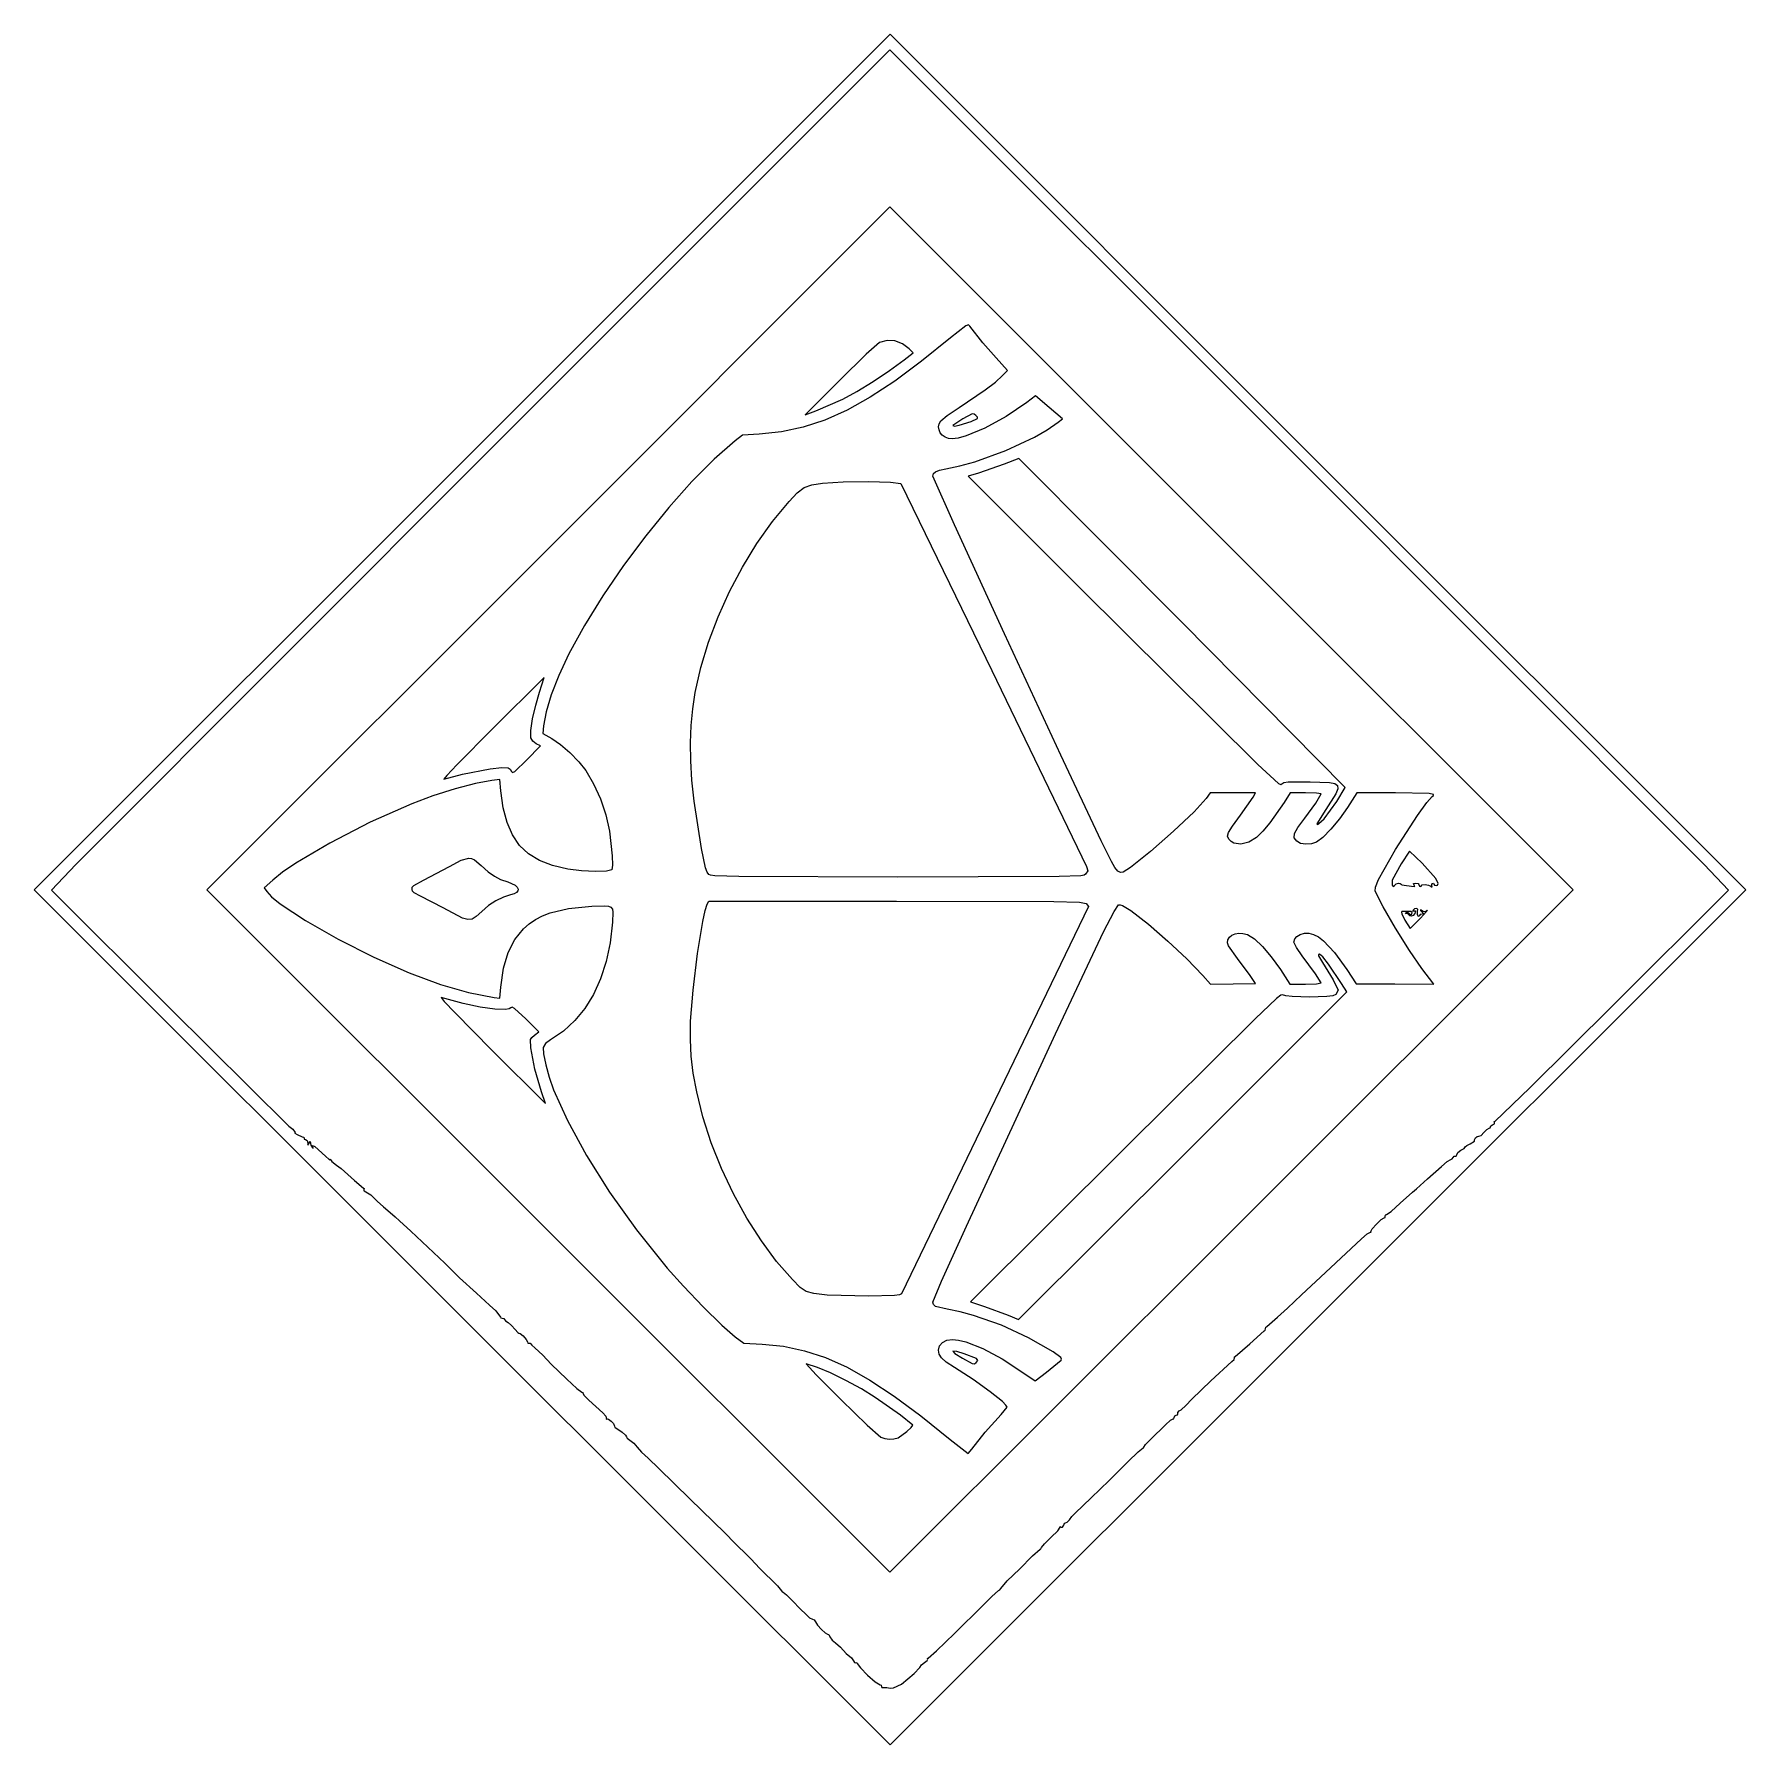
# Model space of a CAD drawing. Extents: x 266 to 583, y 396 to 714.
import ezdxf

# ---------------------------------------------------------------- set-up
doc = ezdxf.new("R2010")
doc.units = 0

msp = doc.modelspace()

# ---------------------------------------------------------------- linework, layer by layer
at = {"layer": 'Calque 1'}
for p, q in [((344.8974, 634.2806), (424.2061, 713.5893)), ((424.20596, 710.6791), (351.03206, 637.522)), ((497.37986, 637.522), (424.20596, 710.6791)), ((424.2061, 713.5893), (503.5148, 634.2806)), ((360.9046, 618.2733), (424.206, 681.5747)), ((424.206, 681.5747), (487.5074, 618.2733)), ((423.658347, 656.823411), (422.26018, 656.4404)), ((425.126189, 656.736238), (423.658347, 656.823411)), ((426.538146, 656.205795), (425.126189, 656.736238)), ((435.45016, 657.328), (430.042063, 652.958414)), ((438.240009, 659.539275), (435.45016, 657.328)), ((438.732835, 659.695197), (438.240009, 659.539275)), ((439.02204, 659.4548), (438.732835, 659.695197)), ((441.416701, 656.408225), (439.02204, 659.4548)), ((419.766562, 654.252588), (414.94415, 649.5489)), ((422.26018, 656.4404), (419.766562, 654.252588)), ((427.76866, 655.259), (426.538146, 656.205795)), ((426.85181, 653.2206), (428.49646, 654.4993)), ((428.49646, 654.4993), (427.76866, 655.259)), ((443.86837, 653.5802), (441.416701, 656.408225)), ((445.97487, 651.2495), (443.86837, 653.5802)), ((421.083206, 649.198538), (424.140464, 651.23722)), ((424.140464, 651.23722), (426.85181, 653.2206)), ((430.042063, 652.958414), (425.102524, 649.295769)), ((445.07814, 650.321), (445.97487, 651.2495)), ((414.94415, 649.5489), (408.46335, 643.0538)), ((415.47481, 645.9429), (418.066, 647.351461)), ((418.066, 647.351461), (421.083206, 649.198538)), ((425.102524, 649.295769), (420.535625, 646.29182)), ((437.03651, 644.4008), (441.846572, 647.644063)), ((441.846572, 647.644063), (443.744376, 649.115689)), ((443.744376, 649.115689), (445.07814, 650.321)), ((410.44773, 643.7497), (415.47481, 645.9429)), ((415.47481, 645.9429), (415.47481, 645.9429)), ((420.535625, 646.29182), (416.245447, 643.898325)), ((434.77667, 642.903413), (437.03651, 644.4008)), ((449.56258, 645.3375), (445.717684, 642.73957)), ((451.16261, 646.5402), (449.56258, 645.3375)), ((453.68392, 644.4204), (451.16261, 646.5402)), ((456.20524, 642.3005), (453.68392, 644.4204)), ((412.136071, 642.067039), (408.111577, 640.749719)), ((408.46335, 643.0538), (410.44773, 643.7497)), ((416.245447, 643.898325), (412.136071, 642.067039)), ((433.214107, 640.791183), (433.31228, 641.37338)), ((433.31228, 641.37338), (433.60241, 641.9461)), ((433.60241, 641.9461), (434.77667, 642.903413)), ((437.72929, 642.2839), (435.84774, 641.0301)), ((435.84774, 641.0301), (436.188066, 640.958513)), ((436.188066, 640.958513), (437.039532, 641.09985)), ((437.039532, 641.09985), (439.25881, 641.7936)), ((439.435941, 643.192338), (437.72929, 642.2839)), ((439.25881, 641.7936), (440.399927, 642.361475)), ((439.25881, 641.7936), (439.25881, 641.7936)), ((439.798878, 643.163298), (439.435941, 643.192338)), ((440.12716, 642.8854), (439.798878, 643.163298)), ((440.400589, 642.579019), (440.12716, 642.8854)), ((440.399927, 642.361475), (440.400589, 642.579019)), ((445.717684, 642.73957), (441.803314, 640.588238)), ((453.32471, 640.277893), (455.3527, 641.6608)), ((455.3527, 641.6608), (456.20524, 642.3005)), ((395.53481, 638.2157), (391.644732, 634.826099)), ((396.89449, 639.2904), (395.53481, 638.2157)), ((399.93356, 639.464), (396.89449, 639.2904)), ((404.076047, 639.89812), (399.93356, 639.464)), ((408.111577, 640.749719), (404.076047, 639.89812)), ((433.291225, 640.225966), (433.214107, 640.791183)), ((433.526964, 639.704188), (433.291225, 640.225966)), ((433.904657, 639.252304), (433.526964, 639.704188)), ((434.407636, 638.896773), (433.904657, 639.252304)), ((435.019233, 638.664053), (434.407636, 638.896773)), ((435.72278, 638.5806), (435.019233, 638.664053)), ((436.871526, 638.721003), (435.72278, 638.5806)), ((438.308627, 639.122311), (436.871526, 638.721003)), ((441.803314, 640.588238), (438.308627, 639.122311)), ((445.645166, 636.393487), (450.980053, 638.917967)), ((450.980053, 638.917967), (453.32471, 640.277893)), ((351.03206, 637.522), (273.32896, 559.6509)), ((391.644732, 634.826099), (387.49167, 630.643577)), ((439.956896, 634.340214), (445.645166, 636.393487)), ((448.1084, 634.9502), (445.3516, 633.8933)), ((478.3444, 604.5523), (448.1084, 634.9502)), ((575.08296, 559.6509), (497.37986, 637.522)), ((265.5886, 554.9718), (344.8974, 634.2806)), ((432.14285, 631.6718), (432.2481, 632.146522)), ((436.141757, 622.62385), (432.14285, 631.6718)), ((432.2481, 632.146522), (432.621954, 632.4953)), ((432.621954, 632.4953), (433.351568, 632.767128)), ((433.351568, 632.767128), (434.5241, 633.011)), ((434.5241, 633.011), (437.17051, 633.569296)), ((437.17051, 633.569296), (439.956896, 634.340214)), ((440.6306, 632.2473), (438.66639, 631.6582)), ((438.66639, 631.6582), (459.41689, 610.9761)), ((445.3516, 633.8933), (440.6306, 632.2473)), ((503.5148, 634.2806), (582.8236, 554.9718)), ((387.49167, 630.643577), (383.212224, 625.843187)), ((405.48583, 626.9803), (406.998694, 628.580317)), ((406.998694, 628.580317), (408.274819, 629.535738)), ((408.274819, 629.535738), (409.70344, 630.059439)), ((409.70344, 630.059439), (411.67379, 630.3643)), ((411.67379, 630.3643), (415.510422, 630.602989)), ((415.510422, 630.602989), (420.227324, 630.672863)), ((420.227324, 630.672863), (424.300859, 630.578205)), ((424.300859, 630.578205), (426.20739, 630.3233)), ((426.20739, 630.3233), (443.109419, 595.631225)), ((383.212224, 625.843187), (378.942996, 620.599987)), ((402.425719, 623.233655), (405.48583, 626.9803)), ((399.54924, 619.149989), (402.425719, 623.233655)), ((445.408986, 602.423175), (436.141757, 622.62385)), ((378.942996, 620.599987), (374.820589, 615.089033)), ((396.891278, 614.800394), (399.54924, 619.149989)), ((297.6032, 554.9718), (360.9046, 618.2733)), ((487.5074, 618.2733), (550.8088, 554.9718)), ((374.820589, 615.089033), (370.981605, 609.48538)), ((394.48672, 610.255963), (396.891278, 614.800394)), ((370.981605, 609.48538), (367.562644, 603.964083)), ((392.370451, 605.587785), (394.48672, 610.255963)), ((459.41689, 610.9761), (492.393728, 578.213162)), ((367.562644, 603.964083), (364.70031, 598.7002)), ((390.577355, 600.866955), (392.370451, 605.587785)), ((508.5944, 573.9422), (478.3444, 604.5523)), ((389.14232, 596.164562), (390.577355, 600.866955)), ((455.850297, 579.937437), (445.408986, 602.423175)), ((364.70031, 598.7002), (362.838958, 594.721684)), ((360.08384, 594.3117), (350.50785, 584.8252)), ((359.24348, 591.6101), (360.08384, 594.3117)), ((362.838958, 594.721684), (361.417872, 591.126925)), ((388.10023, 591.5517), (389.14232, 596.164562)), ((443.109419, 595.631225), (460.61849, 559.2737)), ((358.532019, 589.191405), (359.24348, 591.6101)), ((361.417872, 591.126925), (360.464468, 587.993603)), ((387.63398, 588.533187), (388.10023, 591.5517)), ((357.967386, 586.662338), (358.532019, 589.191405)), ((360.464468, 587.993603), (360.00616, 585.3994)), ((387.339172, 585.450038), (387.63398, 588.533187)), ((350.50785, 584.8252), (343.944534, 578.137713)), ((357.63726, 583.1599), (357.639245, 584.494602)), ((357.639245, 584.494602), (357.967386, 586.662338)), ((360.00616, 585.3994), (359.87852, 583.9442)), ((359.87852, 583.9442), (361.54289, 583.0181)), ((387.217976, 582.249588), (387.339172, 585.450038)), ((356.84493, 579.0246), (359.45493, 581.6444)), ((357.994276, 582.566338), (357.63726, 583.1599)), ((358.6291, 582.0714), (357.994276, 582.566338)), ((359.45493, 581.6444), (358.6291, 582.0714)), ((361.54289, 583.0181), (363.117423, 581.937208)), ((363.117423, 581.937208), (364.87947, 580.415213)), ((387.272564, 578.879175), (387.217976, 582.249588)), ((343.944534, 578.137713), (342.068923, 576.147555)), ((344.96331, 576.405), (350.112726, 577.398738)), ((350.112726, 577.398738), (352.285548, 577.645327)), ((352.285548, 577.645327), (353.45729, 577.6202)), ((353.45729, 577.6202), (353.78534, 577.359488)), ((354.643143, 576.938488), (356.84493, 579.0246)), ((364.87947, 580.415213), (366.542877, 578.720811)), ((366.542877, 578.720811), (367.82149, 577.1227)), ((387.505108, 575.286134), (387.272564, 578.879175)), ((463.37145, 564.0343), (455.850297, 579.937437)), ((492.393728, 578.213162), (496.197429, 574.707295)), ((341.52373, 575.4691), (344.96331, 576.405)), ((342.068923, 576.147555), (341.52373, 575.4691)), ((347.35872, 574.687544), (343.58077, 573.70195)), ((344.96331, 576.405), (344.96331, 576.405)), ((350.3805, 575.2333), (347.35872, 574.687544)), ((351.90629, 575.4059), (350.3805, 575.2333)), ((352.09302, 573.325), (351.90629, 575.4059)), ((353.78534, 577.359488), (354.03725, 576.9391)), ((354.03725, 576.9391), (354.225761, 576.741117)), ((354.225761, 576.741117), (354.643143, 576.938488)), ((367.82149, 577.1227), (369.278826, 574.647703)), ((369.278826, 574.647703), (370.526671, 571.863125)), ((387.917779, 571.4178), (387.505108, 575.286134)), ((496.197429, 574.707295), (496.664419, 574.487565)), ((496.664419, 574.487565), (496.83629, 574.6478)), ((496.83629, 574.6478), (497.228126, 574.879014)), ((497.228126, 574.879014), (498.024328, 575.003588)), ((498.024328, 575.003588), (502.05608, 575.0203)), ((502.05608, 575.0203), (505.662335, 574.891308)), ((505.662335, 574.891308), (506.659552, 574.691053)), ((506.659552, 574.691053), (507.166524, 574.317612)), ((507.166524, 574.317612), (507.218518, 573.708977)), ((339.50006, 572.408031), (335.57, 570.9373)), ((343.58077, 573.70195), (339.50006, 572.408031)), ((352.525452, 570.17126), (352.09302, 573.325)), ((370.526671, 571.863125), (371.516188, 568.894534)), ((389.29219, 562.6446), (387.917779, 571.4178)), ((482.80083, 571.8916), (480.567962, 569.418458)), ((483.544, 572.964), (482.80083, 571.8916)), ((487.749, 572.964), (483.544, 572.964)), ((491.95288, 572.964), (487.749, 572.964)), ((489.19743, 568.8041), (491.54623, 572.1776)), ((491.54623, 572.1776), (491.95288, 572.964)), ((497.25997, 571.178), (494.620336, 567.373163)), ((498.35, 572.964), (497.25997, 571.178)), ((501.22982, 572.964), (498.35, 572.964)), ((501.09521, 568.2344), (503.154766, 571.051363)), ((503.263861, 572.901475), (501.22982, 572.964)), ((503.154766, 571.051363), (504.10988, 572.7512)), ((504.10988, 572.7512), (503.263861, 572.901475)), ((504.68131, 568.136), (507.015818, 571.32125)), ((506.850806, 572.803136), (504.99734, 569.8518)), ((507.218518, 573.708977), (506.850806, 572.803136)), ((507.015818, 571.32125), (508.5944, 573.9422)), ((510.764, 572.964), (508.99606, 570.2657)), ((517.88775, 572.9634), (510.764, 572.964)), ((524.122663, 572.836388), (517.88775, 572.9634)), ((521.983721, 568.761), (523.714028, 571.151503)), ((523.714028, 571.151503), (524.72335, 572.2872)), ((524.96787, 572.63033), (524.122663, 572.836388)), ((524.72335, 572.2872), (524.961899, 572.477869)), ((524.961899, 572.477869), (524.96787, 572.63033)), ((335.57, 570.9373), (327.870784, 567.49632)), ((353.231236, 567.454436), (352.525452, 570.17126)), ((371.516188, 568.894534), (372.19854, 565.8675)), ((480.567962, 569.418458), (476.783727, 565.831388)), ((487.689065, 566.760927), (489.19743, 568.8041)), ((499.805658, 566.532186), (501.09521, 568.2344)), ((504.99734, 569.8518), (503.31663, 567.2228)), ((503.716703, 567.243425), (504.68127, 568.136)), ((504.68127, 568.136), (504.68131, 568.136)), ((507.491019, 568.154444), (505.892365, 566.215275)), ((508.99606, 570.2657), (507.491019, 568.154444)), ((517.91972, 562.4667), (521.983721, 568.761)), ((327.870784, 567.49632), (320.397075, 563.651738)), ((354.23334, 565.147672), (353.231236, 567.454436)), ((355.55473, 563.224113), (354.23334, 565.147672)), ((372.19854, 565.8675), (372.739574, 561.287238)), ((476.783727, 565.831388), (472.495895, 562.082598)), ((486.78168, 564.897692), (486.942751, 565.579813)), ((487.02904, 564.3515), (486.78168, 564.897692)), ((486.942751, 565.579813), (487.689065, 566.760927)), ((492.16314, 564.6955), (490.708077, 563.794147)), ((493.314799, 565.824589), (492.16314, 564.6955)), ((494.620336, 567.373163), (493.314799, 565.824589)), ((499.145955, 564.634695), (499.183214, 565.410838)), ((499.183214, 565.410838), (499.805658, 566.532186)), ((504.412323, 564.687219), (503.26312, 563.8093)), ((503.31663, 567.2228), (503.424012, 567.109353)), ((503.424012, 567.109353), (503.716703, 567.243425)), ((505.892365, 566.215275), (504.412323, 564.687219)), ((320.397075, 563.651738), (314.066553, 559.908011)), ((357.218375, 561.656901), (355.55473, 563.224113)), ((359.247244, 560.419183), (357.218375, 561.656901)), ((390.039284, 559.060338), (389.29219, 562.6446)), ((465.263294, 560.216816), (463.37145, 564.0343)), ((472.495895, 562.082598), (468.75223, 559.1243)), ((487.431439, 563.909539), (487.02904, 564.3515)), ((487.949987, 563.609341), (487.431439, 563.909539)), ((489.240012, 563.427825), (487.949987, 563.609341)), ((490.708077, 563.794147), (489.240012, 563.427825)), ((499.61196, 563.9681), (499.145955, 564.634695)), ((500.298708, 563.595438), (499.61196, 563.9681)), ((501.269675, 563.438925), (500.298708, 563.595438)), ((502.324574, 563.5073), (501.269675, 563.438925)), ((503.26312, 563.8093), (502.324574, 563.5073)), ((514.758903, 556.87315), (517.91972, 562.4667)), ((520.47423, 562.1187), (518.952505, 559.793813)), ((522.816119, 559.912775), (520.47423, 562.1187)), ((273.32896, 559.6509), (268.79982, 554.9368)), ((314.066553, 559.908011), (311.616763, 558.231612)), ((337.73787, 556.7927), (342.55177, 559.3015)), ((342.55177, 559.3015), (344.744837, 560.446636)), ((344.744837, 560.446636), (346.126779, 560.849562)), ((346.126779, 560.849562), (346.665586, 560.777651)), ((346.665586, 560.777651), (347.184021, 560.526133)), ((347.184021, 560.526133), (348.40299, 559.4922)), ((348.40299, 559.4922), (349.72649, 558.313495)), ((361.664303, 559.484101), (359.247244, 560.419183)), ((364.49252, 558.8248), (361.664303, 559.484101)), ((367.006562, 558.514958), (364.49252, 558.8248)), ((369.59282, 558.387563), (367.006562, 558.514958)), ((371.67009, 558.450611), (369.59282, 558.387563)), ((372.65717, 558.7121), (371.67009, 558.450611)), ((372.78724, 559.578342), (372.65717, 558.7121)), ((372.739574, 561.287238), (372.78724, 559.578342)), ((390.332777, 558.235823), (390.039284, 559.060338)), ((460.846551, 558.467512), (460.45662, 557.8846)), ((460.61849, 559.2737), (460.846551, 558.467512)), ((465.901865, 559.111318), (465.263294, 560.216816)), ((466.426569, 558.45825), (465.901865, 559.111318)), ((466.905682, 558.195314), (466.426569, 558.45825)), ((468.75223, 559.1243), (467.407479, 558.260209)), ((518.952505, 559.793813), (517.28192, 556.7673)), ((525.37202, 557.0989), (522.816119, 559.912775)), ((579.61212, 554.9368), (575.08296, 559.6509)), ((309.7969, 556.7696), (308.23319, 555.3475)), ((308.23319, 555.3475), (308.69665, 554.6402)), ((311.616763, 558.231612), (309.7969, 556.7696)), ((335.6212, 555.0683), (335.645708, 555.450969)), ((335.645708, 555.450969), (335.917618, 555.7934)), ((335.917618, 555.7934), (337.73787, 556.7927)), ((349.72649, 558.313495), (350.880809, 557.480662)), ((350.880809, 557.480662), (352.036671, 556.888373)), ((352.036671, 556.888373), (353.3648, 556.4313)), ((353.3648, 556.4313), (354.711986, 555.826648)), ((354.711986, 555.826648), (355.092126, 555.475122)), ((355.092126, 555.475122), (355.270884, 555.117362)), ((390.64, 557.816), (390.332777, 558.235823)), ((390.64012, 557.816), (390.64, 557.816)), ((390.963027, 557.670893), (390.64012, 557.816)), ((391.766893, 557.559661), (390.963027, 557.670893)), ((396.165233, 557.420912), (391.766893, 557.559661)), ((425.55842, 557.3529), (396.165233, 557.420912)), ((455.585267, 557.421125), (425.55842, 557.3529)), ((459.572199, 557.579194), (455.585267, 557.421125)), ((460.203075, 557.710447), (459.572199, 557.579194)), ((460.45662, 557.8846), (460.203075, 557.710447)), ((467.407479, 558.260209), (466.905682, 558.195314)), ((514.12215, 554.7398), (514.170961, 555.467428)), ((514.170961, 555.467428), (514.758903, 556.87315)), ((517.28192, 556.7673), (517.25832, 555.8636)), ((517.25832, 555.8636), (517.447259, 555.578113)), ((517.447259, 555.578113), (517.71293, 555.7976)), ((517.71293, 555.7976), (518.052461, 556.068188)), ((518.052461, 556.068188), (518.46412, 556.2022)), ((518.46412, 556.2022), (518.46411, 556.1996)), ((518.46411, 556.1996), (518.791117, 556.164787)), ((518.791117, 556.164787), (518.92713, 556.0291)), ((518.92713, 556.0291), (519.102004, 555.883488)), ((519.102004, 555.883488), (519.52245, 555.8242)), ((519.52245, 555.8242), (520.88855, 555.6509)), ((520.88855, 555.6509), (521.46056, 555.577313)), ((521.206902, 556.160538), (521.6702, 556.2016)), ((521.34191, 555.8578), (521.206902, 556.160538)), ((521.46056, 555.577313), (521.34191, 555.8578)), ((521.6702, 556.2016), (522.093584, 556.121438)), ((522.093584, 556.121438), (522.20472, 555.9827)), ((522.20472, 555.9827), (522.3624, 555.6363)), ((522.3624, 555.6363), (522.552366, 555.581925)), ((522.552366, 555.581925), (522.63149, 555.6843)), ((522.63149, 555.6843), (522.859213, 555.873538)), ((522.859213, 555.873538), (523.3916, 555.93445)), ((523.3916, 555.93445), (524.003068, 555.867788)), ((524.003068, 555.867788), (524.46803, 555.6743)), ((524.46803, 555.6743), (524.727866, 555.500125)), ((524.608786, 555.9538), (524.74365, 556.163)), ((524.66215, 555.6843), (524.608786, 555.9538)), ((524.727866, 555.500125), (524.66215, 555.6843)), ((524.74365, 556.163), (524.933563, 556.197863)), ((524.933563, 556.197863), (525.01255, 556.0489)), ((525.01255, 556.0489), (525.12913, 555.851013)), ((525.12913, 555.851013), (525.40942, 555.7687)), ((525.787995, 556.128138), (525.37202, 557.0989)), ((525.40942, 555.7687), (525.698309, 555.86192)), ((525.698309, 555.86192), (525.787995, 556.128138)), ((344.831, 475.729), (265.5886, 554.9718)), ((268.79982, 554.9368), (290.72602, 533.0095)), ((360.8383, 491.7364), (297.6032, 554.9718)), ((308.69665, 554.6402), (309.59617, 553.664737)), ((309.59617, 553.664737), (311.161248, 552.402806)), ((311.161248, 552.402806), (315.858506, 549.2827)), ((335.726706, 554.719547), (335.6212, 555.0683)), ((335.982085, 554.424025), (335.726706, 554.719547)), ((337.15819, 553.8171), (335.982085, 554.424025)), ((341.39153, 551.6215), (337.15819, 553.8171)), ((349.793932, 552.047098), (348.53872, 550.9426)), ((351.157748, 552.959812), (349.793932, 552.047098)), ((352.548844, 553.633895), (351.157748, 552.959812)), ((353.8859, 554.0225), (352.548844, 553.633895)), ((354.555768, 554.205938), (353.8859, 554.0225)), ((355.007015, 554.462845), (354.555768, 554.205938)), ((355.24395, 554.773295), (355.007015, 554.462845)), ((355.270884, 555.117362), (355.24395, 554.773295)), ((368.94294, 551.9292), (371.313042, 552.022005)), ((371.313042, 552.022005), (372.027745, 551.949951)), ((389.947958, 551.145876), (390.32714, 552.3029)), ((390.32714, 552.3029), (390.62265, 552.855)), ((390.62265, 552.855), (425.387, 552.855)), ((425.387, 552.855), (454.556213, 552.787288)), ((454.556213, 552.787288), (459.307395, 552.661908)), ((459.307395, 552.661908), (460.5673, 552.4393)), ((460.5673, 552.4393), (460.98307, 551.8807)), ((465.730288, 550.942195), (466.57465, 552.1663)), ((466.57465, 552.1663), (466.870419, 552.221977)), ((466.870419, 552.221977), (467.30451, 552.085663)), ((467.30451, 552.085663), (468.82361, 551.1279)), ((550.8088, 554.9718), (487.5737, 491.7364)), ((582.8236, 554.9718), (503.5812, 475.729)), ((515.594675, 551.852994), (514.12215, 554.7398)), ((558.08282, 533.4064), (579.61212, 554.9368)), ((315.858506, 549.2827), (321.929287, 545.806194)), ((344.9634, 549.7387), (341.39153, 551.6215)), ((345.95026, 549.47058), (344.9634, 549.7387)), ((344.9634, 549.7387), (344.9634, 549.7387)), ((346.734954, 549.534662), (345.95026, 549.47058)), ((347.527701, 550.001739), (346.734954, 549.534662)), ((348.53872, 550.9426), (347.527701, 550.001739)), ((357.318732, 548.663338), (358.482981, 549.45652)), ((358.482981, 549.45652), (359.774498, 550.128215)), ((359.774498, 550.128215), (361.216191, 550.685988)), ((361.216191, 550.685988), (364.641751, 551.490036)), ((364.641751, 551.490036), (368.94294, 551.9292)), ((372.027745, 551.949951), (372.490911, 551.750563)), ((372.75866, 548.9542), (372.3084, 545.176428)), ((372.490911, 551.750563), (372.749064, 551.387566)), ((372.749064, 551.387566), (372.848725, 550.824689)), ((372.848725, 550.824689), (372.75866, 548.9542)), ((388.535192, 543.14855), (389.500809, 549.079016)), ((389.500809, 549.079016), (389.947958, 551.145876)), ((460.98307, 551.8807), (426.32717, 480.0946)), ((463.804734, 547.175263), (465.730288, 550.942195)), ((468.82361, 551.1279), (472.110469, 548.596197)), ((517.925688, 547.8572), (515.594675, 551.852994)), ((519.09703, 550.9538), (518.989911, 550.845636)), ((518.989911, 550.845636), (519.044795, 550.553787)), ((519.044795, 550.553787), (519.65712, 549.3719)), ((520.763914, 550.985137), (519.09703, 550.9538)), ((519.65712, 549.3719), (520.61884, 547.8284)), ((519.769631, 550.529213), (519.85272, 550.7381)), ((519.92202, 550.5673), (519.769631, 550.529213)), ((519.85272, 550.7381), (520.090286, 550.92055)), ((520.152075, 550.599963), (519.92202, 550.5673)), ((520.090286, 550.92055), (520.39737, 550.6308)), ((520.30797, 550.4329), (520.152075, 550.599963)), ((520.527018, 550.141808), (520.30797, 550.4329)), ((520.39737, 550.6308), (520.6927, 550.360813)), ((520.852339, 550.084313), (520.527018, 550.141808)), ((520.61884, 547.8284), (522.50614, 549.7369)), ((520.6927, 550.360813), (520.91264, 550.4761)), ((521.00729, 550.803627), (520.763914, 550.985137)), ((521.198575, 550.247036), (520.852339, 550.084313)), ((520.91264, 550.4761), (521.00729, 550.803627)), ((521.14833, 551.2231), (521.108754, 551.031825)), ((521.108754, 551.031825), (521.36212, 551.069)), ((521.403866, 551.441675), (521.14833, 551.2231)), ((521.48037, 550.6166), (521.198575, 550.247036)), ((521.36212, 551.069), (521.637688, 551.081675)), ((521.74959, 551.5326), (521.403866, 551.441675)), ((521.637688, 551.081675), (521.48037, 550.6166)), ((522.031782, 551.3885), (521.74959, 551.5326)), ((521.961215, 550.383362), (521.99758, 550.8874)), ((522.10119, 550.078), (521.961215, 550.383362)), ((521.99758, 550.8874), (522.031782, 551.3885)), ((522.288743, 550.0444), (522.10119, 550.078)), ((522.36675, 550.1941), (522.288743, 550.0444)), ((522.502763, 550.396187), (522.36675, 550.1941)), ((522.82977, 550.4827), (522.502763, 550.396187)), ((522.56511, 551.268), (522.50444, 551.1539)), ((522.50444, 551.1539), (522.77917, 550.8796)), ((522.5061, 549.7369), (523.64197, 550.946588)), ((522.50614, 549.7369), (522.5061, 549.7369)), ((523.03883, 550.9862), (522.56511, 551.268)), ((522.77917, 550.8796), (523.135831, 550.552187)), ((523.135831, 550.552187), (522.82977, 550.4827)), ((523.313454, 550.89575), (523.03883, 550.9862)), ((523.78205, 551.1749), (523.313454, 550.89575)), ((523.64197, 550.946588), (523.857416, 551.207008)), ((523.857416, 551.207008), (523.78205, 551.1749)), ((321.929287, 545.806194), (328.51445, 542.4996)), ((353.438183, 543.369475), (354.647984, 545.774353)), ((354.647984, 545.774353), (356.25884, 547.7411)), ((356.25884, 547.7411), (357.318732, 548.663338)), ((454.88145, 528.2772), (463.804734, 547.175263)), ((472.110469, 548.596197), (475.726373, 545.485775)), ((486.764942, 545.162569), (486.829174, 545.703381)), ((486.829174, 545.703381), (487.105492, 546.170609)), ((487.105492, 546.170609), (487.558871, 546.543225)), ((487.558871, 546.543225), (488.154286, 546.8002)), ((488.154286, 546.8002), (488.85671, 546.920506)), ((488.85671, 546.920506), (489.63112, 546.883116)), ((489.63112, 546.883116), (490.44249, 546.667)), ((490.44249, 546.667), (491.741571, 545.885356)), ((491.741571, 545.885356), (493.249436, 544.490025)), ((499.08256, 545.3005), (499.22282, 545.865392)), ((499.22282, 545.865392), (499.617798, 546.349687)), ((499.617798, 546.349687), (500.228786, 546.720489)), ((500.228786, 546.720489), (501.01708, 546.9449)), ((501.01708, 546.9449), (501.84015, 546.95545)), ((501.84015, 546.95545), (502.704604, 546.725211)), ((502.704604, 546.725211), (503.612646, 546.252288)), ((503.612646, 546.252288), (504.566478, 545.534787)), ((520.526449, 543.722956), (517.925688, 547.8572)), ((328.51445, 542.4996), (335.079253, 539.619489)), ((352.597798, 540.444209), (353.438183, 543.369475)), ((372.3084, 545.176428), (371.570321, 541.685884)), ((387.695444, 536.377034), (388.535192, 543.14855)), ((475.726373, 545.485775), (479.231519, 542.192166)), ((486.94782, 544.5692), (486.764942, 545.162569)), ((488.62054, 542.2714), (486.94782, 544.5692)), ((493.249436, 544.490025), (494.883468, 542.568231)), ((494.883468, 542.568231), (496.56105, 540.2072)), ((499.52513, 544.310125), (499.08256, 545.3005)), ((500.58918, 542.7619), (499.52513, 544.310125)), ((503.094199, 539.386825), (500.58918, 542.7619)), ((503.84381, 543.0659), (503.630632, 542.995884)), ((503.630632, 542.995884), (503.637018, 542.7469)), ((503.637018, 542.7469), (504.38862, 541.4784)), ((504.411538, 542.537339), (503.84381, 543.0659)), ((505.462805, 541.204412), (504.411538, 542.537339)), ((504.566478, 545.534787), (506.620317, 543.35847)), ((506.620317, 543.35847), (508.88374, 540.1811)), ((522.80822, 540.4208), (520.526449, 543.722956)), ((335.079253, 539.619489), (340.881611, 537.447163)), ((352.09519, 536.9163), (352.597798, 540.444209)), ((371.570321, 541.685884), (370.548047, 538.489468)), ((479.231519, 542.192166), (482.18611, 539.1109)), ((490.96906, 539.0964), (488.62054, 542.2714)), ((496.56105, 540.2072), (498.329, 537.5089)), ((504.10965, 537.7297), (503.094199, 539.386825)), ((504.38862, 541.4784), (506.368971, 538.28535)), ((507.8858, 537.642), (505.462805, 541.204412)), ((508.88374, 540.1811), (510.59194, 537.5312)), ((524.99655, 537.5092), (522.80822, 540.4208)), ((340.881611, 537.447163), (346.076464, 535.930655)), ((351.91231, 534.8676), (352.09519, 536.9163)), ((370.548047, 538.489468), (369.245205, 535.594075)), ((387.24672, 530.63), (387.695444, 536.377034)), ((482.18611, 539.1109), (483.62536, 537.4952)), ((483.62536, 537.4952), (487.78517, 537.5682)), ((487.78517, 537.5682), (491.94498, 537.6412)), ((491.94498, 537.6412), (490.96906, 539.0964)), ((498.329, 537.5089), (501.219, 537.509)), ((501.219, 537.509), (503.260522, 537.573713)), ((503.260522, 537.573713), (504.10965, 537.7297)), ((506.368971, 538.28535), (507.28529, 536.358)), ((507.28529, 536.358), (506.86951, 535.5442)), ((508.8525, 536.0545), (507.8858, 537.642)), ((510.59194, 537.5312), (517.79424, 537.5202)), ((517.79424, 537.5202), (524.99655, 537.5092)), ((290.72602, 533.0095), (312.80042, 511.15)), ((345.09551, 533.8924), (340.99447, 535.0034)), ((340.99447, 535.0034), (341.570981, 534.293997)), ((341.570981, 534.293997), (343.531866, 532.2189)), ((348.228397, 533.205916), (345.09551, 533.8924)), ((346.076464, 535.930655), (350.81875, 535.018)), ((350.955696, 532.8244), (348.228397, 533.205916)), ((350.81875, 535.018), (351.91231, 534.8676)), ((353.95149, 533.089), (353.606927, 532.885589)), ((354.197629, 533.225006), (353.95149, 533.089)), ((354.635584, 533.008325), (354.197629, 533.225006)), ((356.69661, 531.0681), (354.635584, 533.008325)), ((367.66542, 533.006604), (365.812317, 530.733953)), ((369.245205, 535.594075), (367.66542, 533.006604)), ((478.5021, 505.6936), (508.8525, 536.0545)), ((495.872677, 534.818509), (491.867692, 531.061775)), ((496.676627, 535.435237), (495.872677, 534.818509)), ((496.98682, 535.5072), (496.676627, 535.435237)), ((497.571874, 535.317772), (496.98682, 535.5072)), ((498.719602, 535.185212), (497.571874, 535.317772)), ((501.949322, 535.08785), (498.719602, 535.185212)), ((505.168464, 535.209412), (501.949322, 535.08785)), ((506.302969, 535.350509), (505.168464, 535.209412)), ((506.86951, 535.5442), (506.302969, 535.350509)), ((542.802758, 518.24675), (558.08282, 533.4064)), ((343.531866, 532.2189), (350.3755, 525.2515)), ((352.966897, 532.776034), (350.955696, 532.8244)), ((353.606927, 532.885589), (352.966897, 532.776034)), ((359.13153, 528.6231), (356.69661, 531.0681)), ((365.812317, 530.733953), (363.689522, 528.783019)), ((387.205874, 527.238522), (387.24672, 530.63)), ((491.867692, 531.061775), (467.85872, 507.2323)), ((357.5945, 527.250162), (357.822821, 527.624098)), ((357.63921, 525.6854), (357.5945, 527.250162)), ((357.822821, 527.624098), (358.29802, 528.0068)), ((358.29802, 528.0068), (359.13153, 528.6231)), ((361.30066, 527.1607), (360.360533, 526.518466)), ((363.689522, 528.783019), (361.30066, 527.1607)), ((387.361741, 524.133825), (387.205874, 527.238522)), ((438.382189, 492.638038), (454.88145, 528.2772)), ((350.3755, 525.2515), (360.35603, 515.3758)), ((358.368756, 521.7092), (357.63921, 525.6854)), ((360.360533, 526.518466), (359.945706, 525.7723)), ((359.945706, 525.7723), (359.989094, 524.570359)), ((359.989094, 524.570359), (360.42361, 522.5608)), ((387.74162, 520.997891), (387.361741, 524.133825)), ((359.6381, 517.5482), (358.368756, 521.7092)), ((360.42361, 522.5608), (361.056224, 520.235408)), ((388.37281, 517.5127), (387.74162, 520.997891)), ((360.35603, 515.3758), (359.6381, 517.5482)), ((359.6381, 517.5482), (359.6381, 517.5482)), ((361.056224, 520.235408), (361.860644, 517.925063)), ((361.860644, 517.925063), (364.41304, 512.2421)), ((389.520651, 512.86373), (388.37281, 517.5127)), ((536.29822, 512.0337), (542.802758, 518.24675)), ((312.80042, 511.15), (313.53456, 510.6054)), ((364.41304, 512.2421), (367.932134, 505.712261)), ((391.075569, 508.103078), (389.520651, 512.86373)), ((534.831179, 510.547837), (535.26403, 510.7868)), ((535.26403, 510.7868), (535.477623, 510.855675)), ((535.477623, 510.855675), (535.48183, 511.0213)), ((535.48183, 511.0213), (535.54186, 511.229375)), ((535.54186, 511.229375), (535.88971, 511.4004)), ((535.88971, 511.4004), (536.245671, 511.5917)), ((536.24272, 511.8682), (536.173338, 512.053625)), ((536.173338, 512.053625), (536.29822, 512.0337)), ((536.245671, 511.5917), (536.24272, 511.8682)), ((313.53456, 510.6054), (313.94701, 509.993)), ((313.94701, 509.993), (313.866865, 509.959568)), ((313.866865, 509.959568), (313.918761, 509.871366)), ((313.918761, 509.871366), (314.29556, 509.6032)), ((314.29556, 509.6032), (315.27942, 509.2077)), ((315.27942, 509.2077), (315.569421, 509.125763)), ((315.569421, 509.125763), (315.59453, 508.9347)), ((315.59453, 508.9347), (315.600226, 508.747838)), ((315.600226, 508.747838), (315.8435, 508.6701)), ((315.8435, 508.6701), (316.147088, 508.5055)), ((316.147088, 508.5055), (316.27459, 508.0748)), ((316.27459, 508.0748), (316.322888, 507.639387)), ((316.322888, 507.639387), (316.52057, 508.0088)), ((316.52057, 508.0088), (316.738498, 508.301837)), ((316.738498, 508.301837), (316.88438, 507.6339)), ((316.88438, 507.6339), (317.15831, 507.1709)), ((317.20881, 507.2812), (317.142453, 507.604505)), ((317.142453, 507.604505), (317.583929, 507.384837)), ((392.987235, 503.329343), (391.075569, 508.103078)), ((530.83302, 507.3369), (531.103094, 507.604475)), ((531.103094, 507.604475), (531.75242, 507.91)), ((531.75242, 507.91), (532.55549, 508.3588)), ((532.521122, 508.631064), (532.716906, 508.974812)), ((532.55549, 508.3588), (532.521122, 508.631064)), ((532.716906, 508.974812), (533.02514, 509.246355)), ((533.02514, 509.246355), (533.32812, 509.302)), ((533.32812, 509.302), (533.76341, 509.42845)), ((533.76341, 509.42845), (534.29989, 509.9734)), ((534.29989, 509.9734), (534.831179, 510.547837)), ((317.15831, 507.1709), (317.277509, 507.1059)), ((317.277509, 507.1059), (317.20881, 507.2812)), ((317.583929, 507.384837), (319.54706, 505.6275)), ((319.54706, 505.6275), (320.229128, 504.996637)), ((320.229128, 504.996637), (320.389373, 504.895448)), ((320.389373, 504.895448), (320.39212, 504.966)), ((320.39212, 504.966), (320.413848, 505.032775)), ((320.413848, 505.032775), (320.75632, 504.6353)), ((320.75632, 504.6353), (321.59346, 503.9077)), ((367.932134, 505.712261), (372.22594, 498.910088)), ((467.85872, 507.2323), (439.14892, 478.579)), ((448.01902, 475.3537), (478.50212, 505.6938)), ((478.50212, 505.6938), (478.5021, 505.6936)), ((526.42275, 503.7092), (527.485334, 504.59675)), ((527.485334, 504.59675), (528.1268, 504.9659)), ((528.1268, 504.9659), (528.412606, 505.082075)), ((528.412606, 505.082075), (528.62009, 505.3613)), ((528.62009, 505.3613), (528.796799, 505.59755)), ((528.796799, 505.59755), (529.00866, 505.6103)), ((529.00866, 505.6103), (529.175945, 505.625837)), ((529.175945, 505.625837), (529.24552, 505.8696)), ((529.24552, 505.8696), (529.478685, 506.276675)), ((529.478685, 506.276675), (530.03927, 506.6857)), ((530.03927, 506.6857), (530.599859, 507.046325)), ((530.599859, 507.046325), (530.83302, 507.3369)), ((321.59346, 503.9077), (322.486909, 503.328625)), ((322.486909, 503.328625), (324.94242, 501.0634)), ((395.205317, 498.641125), (392.987235, 503.329343)), ((521.82071, 499.5689), (523.82913, 501.3941)), ((523.82913, 501.3941), (526.42275, 503.7092)), ((324.94242, 501.0634), (326.63707, 499.6744)), ((326.63707, 499.6744), (326.752726, 499.59475)), ((326.70297, 499.4032), (326.65392, 499.233088)), ((326.65392, 499.233088), (326.77137, 499.2048)), ((326.752726, 499.59475), (326.70297, 499.4032)), ((326.77137, 499.2048), (327.957055, 498.441562)), ((327.957055, 498.441562), (328.95995, 497.43)), ((372.22594, 498.910088), (377.232246, 491.92782)), ((397.679487, 494.137022), (395.205317, 498.641125)), ((518.75713, 496.8676), (521.04344, 498.9375)), ((521.04344, 498.9375), (521.82071, 499.5689)), ((328.95995, 497.43), (329.15438, 497.2569)), ((329.15438, 497.2569), (330.34471, 496.1985)), ((330.34471, 496.1985), (331.57796, 495.1765)), ((331.57796, 495.1765), (332.48721, 494.3827)), ((516.24359, 494.8026), (517.07568, 495.35135)), ((517.07568, 495.35135), (518.75713, 496.8676)), ((332.48721, 494.3827), (333.29814, 493.589)), ((333.29814, 493.589), (335.37189, 491.6707)), ((424.2059, 428.5009), (360.8381, 491.7364)), ((360.8381, 491.7364), (360.8383, 491.7364)), ((377.232246, 491.92782), (382.88884, 484.8577)), ((400.359412, 489.915634), (397.679487, 494.137022)), ((487.5737, 491.7364), (424.2059, 428.5009)), ((433.77248, 482.450564), (438.382189, 492.638038)), ((513.31765, 491.6133), (513.577485, 492.111091)), ((513.577485, 492.111091), (514.37175, 493.001075)), ((514.37175, 493.001075), (515.264032, 493.836722)), ((515.264032, 493.836722), (515.81792, 494.1715)), ((515.81792, 494.1715), (515.958067, 494.255075)), ((515.958067, 494.255075), (516.01636, 494.5305)), ((516.01636, 494.5305), (516.083107, 494.780587)), ((516.083107, 494.780587), (516.24359, 494.8026)), ((335.37189, 491.6707), (341.68286, 485.7838)), ((403.194763, 486.075561), (400.359412, 489.915634)), ((504.91166, 484.0639), (511.61594, 490.2779)), ((511.61594, 490.2779), (512.652556, 491.184712)), ((512.652556, 491.184712), (513.23825, 491.5126)), ((513.23825, 491.5126), (513.370717, 491.507562)), ((513.370717, 491.507562), (513.31765, 491.6133)), ((341.68286, 485.7838), (343.11521, 484.3249)), ((406.13521, 482.7154), (403.194763, 486.075561)), ((343.11521, 484.3249), (344.43406, 483.0462)), ((344.43406, 483.0462), (347.55732, 480.2056)), ((382.88884, 484.8577), (385.903285, 481.487908)), ((407.576298, 481.254834), (406.13521, 482.7154)), ((432.14355, 478.5628), (433.77248, 482.450564)), ((500.50298, 479.8967), (504.91166, 484.0639)), ((347.55732, 480.2056), (349.97358, 477.9785)), ((385.903285, 481.487908), (389.54803, 477.697713)), ((408.671633, 480.4934), (407.576298, 481.254834)), ((410.111078, 480.123091), (408.671633, 480.4934)), ((412.5845, 479.8359), (410.111078, 480.123091)), ((420.31341, 479.6606), (412.58438, 479.8359)), ((412.58438, 479.8359), (412.5845, 479.8359)), ((425.045751, 479.765062), (420.31341, 479.6606)), ((425.976138, 479.891464), (425.045751, 479.765062)), ((426.32717, 480.0946), (425.976138, 479.891464)), ((497.90762, 477.4493), (500.50298, 479.8967)), ((349.97358, 477.9785), (351.13132, 476.902525)), ((351.13132, 476.902525), (352.02527, 475.7361)), ((389.54803, 477.697713), (393.015505, 474.302936)), ((432.256477, 478.100673), (432.14355, 478.5628)), ((432.666671, 477.758538), (432.256477, 478.100673)), ((434.80734, 477.2179), (432.666671, 477.758538)), ((437.186497, 476.726897), (434.80734, 477.2179)), ((439.685328, 476.054242), (437.186497, 476.726897)), ((439.14892, 478.579), (441.74079, 477.7294)), ((444.846008, 474.242913), (439.685328, 476.054242)), ((441.74079, 477.7294), (446.10948, 476.1273)), ((446.10948, 476.1273), (448.01902, 475.3537)), ((496.05023, 475.7295), (497.90762, 477.4493)), ((424.2061, 396.4863), (344.831, 475.729)), ((344.831, 475.729), (344.831, 475.729)), ((352.02527, 475.7361), (352.05682, 475.6382)), ((352.05682, 475.6382), (352.32747, 475.5973)), ((352.32747, 475.5973), (352.638904, 475.52205)), ((352.638904, 475.52205), (352.76844, 475.3412)), ((352.76844, 475.3412), (352.960148, 475.05985)), ((352.960148, 475.05985), (353.42106, 474.7431)), ((353.42106, 474.7431), (354.078871, 474.2347)), ((354.078871, 474.2347), (354.74398, 473.4926)), ((354.74398, 473.4926), (355.217373, 472.91945)), ((355.217373, 472.91945), (355.41427, 472.8173)), ((355.41427, 472.8173), (355.647435, 472.758587)), ((355.647435, 472.758587), (356.20802, 472.29)), ((393.015505, 474.302936), (395.49814, 472.1194)), ((503.5812, 475.729), (424.2061, 396.4863)), ((449.897378, 471.941777), (444.846008, 474.242913)), ((490.89554, 470.8347), (493.5803, 473.2159)), ((493.5803, 473.2159), (493.729374, 473.332487)), ((493.729374, 473.332487), (493.79138, 473.6128)), ((493.79138, 473.6128), (493.86553, 473.893112)), ((493.86553, 473.893112), (494.04381, 474.0097)), ((494.04381, 474.0097), (496.05023, 475.7295)), ((356.20802, 472.29), (356.768609, 471.646325)), ((356.768609, 471.646325), (357.00177, 471.1666)), ((357.00177, 471.1666), (357.07695, 470.956637)), ((357.07695, 470.956637), (357.2577, 470.9617)), ((357.2577, 470.9617), (357.53741, 470.915175)), ((357.53741, 470.915175), (357.85051, 470.5805)), ((357.85051, 470.5805), (358.39982, 470.041)), ((358.39982, 470.041), (359.85753, 468.6905)), ((395.49814, 472.1194), (397.08564, 470.9148)), ((397.08564, 470.9148), (400.52522, 470.7481)), ((400.52522, 470.7481), (404.466328, 470.358482)), ((404.466328, 470.358482), (408.335331, 469.545872)), ((408.335331, 469.545872), (412.227676, 468.261882)), ((433.20194, 469.6382), (433.394721, 470.43453)), ((433.309604, 468.871131), (433.20194, 469.6382)), ((433.394721, 470.43453), (433.929995, 471.064313)), ((433.929995, 471.064313), (434.743159, 471.477589)), ((434.743159, 471.477589), (435.76961, 471.6244)), ((435.76961, 471.6244), (436.905873, 471.507837)), ((436.905873, 471.507837), (438.249767, 471.176977)), ((438.249767, 471.176977), (441.413693, 469.940338)), ((441.413693, 469.940338), (444.967877, 468.05043)), ((454.44744, 469.3087), (449.897378, 471.941777)), ((488.18058, 468.4534), (490.89554, 470.8347)), ((359.85753, 468.6905), (361.42601, 467.0369)), ((361.42601, 467.0369), (364.28829, 464.2864)), ((410.76275, 466.4389), (408.64806, 467.1305)), ((408.64806, 467.1305), (410.5384, 465.046063)), ((413.188724, 465.431703), (410.76275, 466.4389)), ((412.227676, 468.261882), (416.238807, 466.458125)), ((416.238807, 466.458125), (420.464172, 464.086215)), ((433.737183, 468.195975), (433.309604, 468.871131)), ((434.641555, 467.444731), (433.737183, 468.195975)), ((436.1796, 466.4494), (434.641555, 467.444731)), ((436.606757, 469.363044), (435.8495, 469.4683)), ((435.8495, 469.4683), (436.246608, 469.036325)), ((439.64323, 464.191931), (436.1796, 466.4494)), ((436.246608, 469.036325), (437.61813, 468.1362)), ((437.957021, 468.980175), (436.606757, 469.363044)), ((437.61813, 468.1362), (439.448584, 467.15045)), ((440.2216, 468.0833), (437.957021, 468.980175)), ((439.448584, 467.15045), (439.8487, 467.128116)), ((439.8487, 467.128116), (440.16441, 467.3383)), ((440.16441, 467.3383), (440.501305, 467.753512)), ((440.22161, 468.0833), (440.2216, 468.0833)), ((440.501305, 467.753512), (440.22161, 468.0833)), ((444.967877, 468.05043), (448.61881, 465.6432)), ((453.228749, 465.530062), (455.90968, 467.7829)), ((455.840844, 468.281688), (454.44744, 469.3087)), ((456.010041, 467.998398), (455.840844, 468.281688)), ((455.90968, 467.7829), (456.010041, 467.998398)), ((483.68402, 463.9346), (487.58436, 467.5587)), ((487.58436, 467.5587), (487.997997, 467.926987)), ((487.997997, 467.926987), (488.08498, 468.2178)), ((488.05298, 468.3842), (488.18058, 468.4534)), ((488.08498, 468.2178), (488.05298, 468.3842)), ((364.28829, 464.2864), (366.166906, 462.557913)), ((410.5384, 465.046063), (415.140951, 460.435175)), ((416.03637, 464.03565), (413.188724, 465.431703)), ((418.925806, 462.448272), (416.03637, 464.03565)), ((420.464172, 464.086215), (424.999215, 461.097766)), ((442.769228, 461.9402), (439.64323, 464.191931)), ((448.61881, 465.6432), (451.13545, 463.955)), ((451.13545, 463.955), (453.228749, 465.530062)), ((480.1649, 460.5587), (483.68402, 463.9346)), ((366.166906, 462.557913), (367.11805, 461.839)), ((367.11805, 461.839), (367.278389, 461.794)), ((367.278389, 461.794), (367.25572, 461.686)), ((367.25572, 461.686), (367.519789, 461.258916)), ((367.519789, 461.258916), (368.378736, 460.3508)), ((368.378736, 460.3508), (370.95925, 458.0073)), ((415.140951, 460.435175), (419.956632, 455.761475)), ((421.47715, 460.8671), (418.925806, 462.448272)), ((426.171741, 457.574338), (421.47715, 460.8671)), ((424.999215, 461.097766), (429.939383, 457.444389)), ((445.030996, 460.094669), (442.769228, 461.9402)), ((445.673233, 459.449373), (445.030996, 460.094669)), ((479.04042, 459.3823), (480.1649, 460.5587)), ((370.95925, 458.0073), (371.519428, 457.4111)), ((371.519428, 457.4111), (371.64444, 456.9862)), ((371.64444, 456.9862), (371.585515, 456.828688)), ((371.585515, 456.828688), (371.69024, 456.8805)), ((371.69024, 456.8805), (372.030908, 456.848628)), ((372.030908, 456.848628), (372.517068, 456.502825)), ((428.4394, 455.7527), (426.171741, 457.574338)), ((429.939383, 457.444389), (435.38012, 453.0777)), ((441.820203, 454.4082), (444.81093, 457.7249)), ((444.81093, 457.7249), (445.90194, 459.0558)), ((445.90194, 459.0558), (445.673233, 459.449373)), ((476.202981, 456.64315), (476.68317, 456.8985)), ((476.68317, 456.8985), (476.806695, 456.904762)), ((476.806695, 456.904762), (476.85807, 457.1646)), ((476.85807, 457.1646), (476.979239, 457.475987)), ((476.979239, 457.475987), (477.27056, 457.6055)), ((477.27056, 457.6055), (477.519292, 457.674425)), ((477.519292, 457.674425), (477.53806, 457.8401)), ((477.53806, 457.8401), (477.551406, 458.101887)), ((477.551406, 458.101887), (477.78703, 458.4017)), ((477.78703, 458.4017), (478.18099, 458.5548)), ((478.18099, 458.5548), (479.04042, 459.3823)), ((372.517068, 456.502825), (372.952591, 456.019509)), ((372.952591, 456.019509), (373.14135, 455.5751)), ((373.14135, 455.5751), (373.208384, 455.327412)), ((373.208384, 455.327412), (373.36955, 455.2244)), ((373.36955, 455.2244), (374.559114, 454.45535)), ((374.559114, 454.45535), (375.169287, 453.892794)), ((375.169287, 453.892794), (375.36353, 453.566)), ((419.956632, 455.761475), (422.48636, 453.4886)), ((425.7102, 453.388), (427.336996, 454.5405)), ((427.336996, 454.5405), (428.111286, 455.275638)), ((428.111286, 455.275638), (428.4394, 455.7527)), ((439.3937, 451.2823), (441.820203, 454.4082)), ((472.5804, 453.1615), (475.2941, 455.7836)), ((475.2941, 455.7836), (476.202981, 456.64315)), ((375.36353, 453.566), (375.485798, 453.334162)), ((375.485798, 453.334162), (375.97939, 452.9761)), ((375.97939, 452.9761), (376.696081, 452.3952)), ((376.696081, 452.3952), (377.35473, 451.6274)), ((377.35473, 451.6274), (378.15603, 450.7265)), ((378.15603, 450.7265), (379.3787, 449.6483)), ((422.48636, 453.4886), (423.256445, 453.235183)), ((423.256445, 453.235183), (424.084966, 453.132862)), ((424.084966, 453.132862), (424.920164, 453.183261)), ((424.920164, 453.183261), (425.71028, 453.388)), ((425.71028, 453.388), (425.7102, 453.388)), ((435.38012, 453.0777), (438.72335, 450.4619)), ((438.72335, 450.4619), (439.39303, 451.2829)), ((439.39303, 451.2829), (439.3937, 451.2823)), ((468.36453, 448.9738), (470.199882, 450.772137)), ((470.199882, 450.772137), (471.12061, 451.5201)), ((471.12061, 451.5201), (471.265471, 451.565675)), ((471.23544, 451.6747), (471.566767, 452.175212)), ((471.265471, 451.565675), (471.23544, 451.6747)), ((471.566767, 452.175212), (472.5804, 453.1615)), ((379.3787, 449.6483), (381.34343, 447.677)), ((381.34343, 447.677), (387.07767, 442.0744)), ((464.82372, 445.4681), (468.36453, 448.9738)), ((461.51643, 442.2496), (464.82372, 445.4681)), ((387.07767, 442.0744), (393.63067, 435.7161)), ((458.5, 439.4053), (461.51643, 442.2496)), ((457.044054, 437.74235), (457.50187, 438.1677)), ((457.50187, 438.1677), (457.90293, 438.8201)), ((457.90293, 438.8201), (458.5, 439.4053)), ((393.63067, 435.7161), (395.37837, 433.9379)), ((452.816471, 433.764812), (454.09156, 434.9832)), ((454.09156, 434.9832), (455.319391, 436.174625)), ((455.319391, 436.174625), (455.74881, 436.81)), ((455.74881, 436.81), (455.745386, 436.920375)), ((455.745386, 436.920375), (455.93292, 436.85)), ((455.93292, 436.85), (456.209446, 436.846462)), ((456.209446, 436.846462), (456.40075, 437.203)), ((456.40075, 437.203), (456.560019, 437.558125)), ((456.560019, 437.558125), (456.73995, 437.6356)), ((456.73995, 437.6356), (457.044054, 437.74235)), ((395.37837, 433.9379), (397.98652, 431.4159)), ((448.19589, 429.0707), (450.63147, 431.5181)), ((450.63147, 431.5181), (452.02053, 432.7342)), ((452.02053, 432.7342), (452.190242, 432.831337)), ((452.190242, 432.831337), (452.27348, 433.0649)), ((452.27348, 433.0649), (452.816471, 433.764812)), ((397.98652, 431.4159), (398.46769, 430.8827)), ((398.46769, 430.8827), (400.0315, 429.2291)), ((400.0315, 429.2291), (403.382844, 425.955713)), ((445.92011, 426.8759), (448.19589, 429.0707)), ((403.382844, 425.955713), (404.0976, 425.041)), ((444.31836, 425.0613), (444.562077, 425.186312)), ((444.562077, 425.186312), (444.75883, 425.4869)), ((444.75883, 425.4869), (445.92011, 426.8759)), ((404.0976, 425.041), (404.194749, 424.861988)), ((404.194749, 424.861988), (404.42833, 424.7738)), ((404.42833, 424.7738), (405.050513, 424.304625)), ((405.050513, 424.304625), (406.08197, 423.2098)), ((406.08197, 423.2098), (407.61141, 421.6458)), ((436.14948, 417.1238), (441.434, 422.3299)), ((441.434, 422.3299), (443.05328, 423.9835)), ((443.05328, 423.9835), (444.31836, 425.0613)), ((407.61141, 421.6458), (408.631, 420.6963)), ((408.631, 420.6963), (409.316211, 420.042225)), ((409.316211, 420.042225), (409.82185, 419.7702)), ((409.82185, 419.7702), (410.139369, 419.634212)), ((410.139369, 419.634212), (410.37228, 419.3072)), ((410.37228, 419.3072), (410.792889, 418.6394)), ((410.792889, 418.6394), (411.489355, 417.8477)), ((411.489355, 417.8477), (412.186331, 417.2138)), ((412.186331, 417.2138), (412.60847, 417.0194)), ((412.60847, 417.0194), (412.838916, 416.921012)), ((412.838916, 416.921012), (413.08212, 416.4927)), ((413.08212, 416.4927), (413.477491, 415.885825)), ((413.477491, 415.885825), (414.07381, 415.3586)), ((432.797019, 413.875075), (436.14948, 417.1238)), ((414.07381, 415.3586), (415.01565, 414.5674)), ((415.01565, 414.5674), (416.076973, 413.393962)), ((416.076973, 413.393962), (417.05167, 412.6265)), ((417.05167, 412.6265), (417.41039, 412.0707)), ((431.158982, 412.541675), (431.27107, 412.5663)), ((431.20567, 412.3804), (431.158982, 412.541675)), ((431.27107, 412.5663), (432.797019, 413.875075)), ((417.41039, 412.0707), (417.595946, 411.729225)), ((417.595946, 411.729225), (417.83812, 411.6894)), ((417.83812, 411.6894), (418.03756, 411.730575)), ((418.03756, 411.730575), (418.12051, 411.5838)), ((418.12051, 411.5838), (418.707425, 410.749583)), ((418.707425, 410.749583), (420.038646, 409.403462)), ((420.038646, 409.403462), (421.46989, 408.151411)), ((426.3227, 407.6946), (428.66222, 409.688812)), ((428.66222, 409.688812), (429.754732, 410.81137)), ((429.754732, 410.81137), (430.06724, 411.3135)), ((430.06724, 411.3135), (430.63003, 411.723)), ((430.63003, 411.723), (431.1025, 412.080612)), ((431.1025, 412.080612), (431.20567, 412.3804)), ((421.46989, 408.151411), (422.35687, 407.5994)), ((422.35687, 407.5994), (422.541598, 407.508725)), ((422.541598, 407.508725), (422.61843, 407.2907)), ((422.61843, 407.2907), (422.662221, 407.116462)), ((422.662221, 407.116462), (422.76746, 407.131)), ((422.76746, 407.131), (423.62736, 407.087)), ((423.62736, 407.087), (424.236455, 406.98553)), ((424.236455, 406.98553), (424.834989, 407.040837)), ((424.834989, 407.040837), (426.3226, 407.6948)), ((426.3226, 407.6948), (426.3227, 407.6946))]:
    msp.add_line(p, q, dxfattribs=at)

doc.saveas('drawing.dxf')
